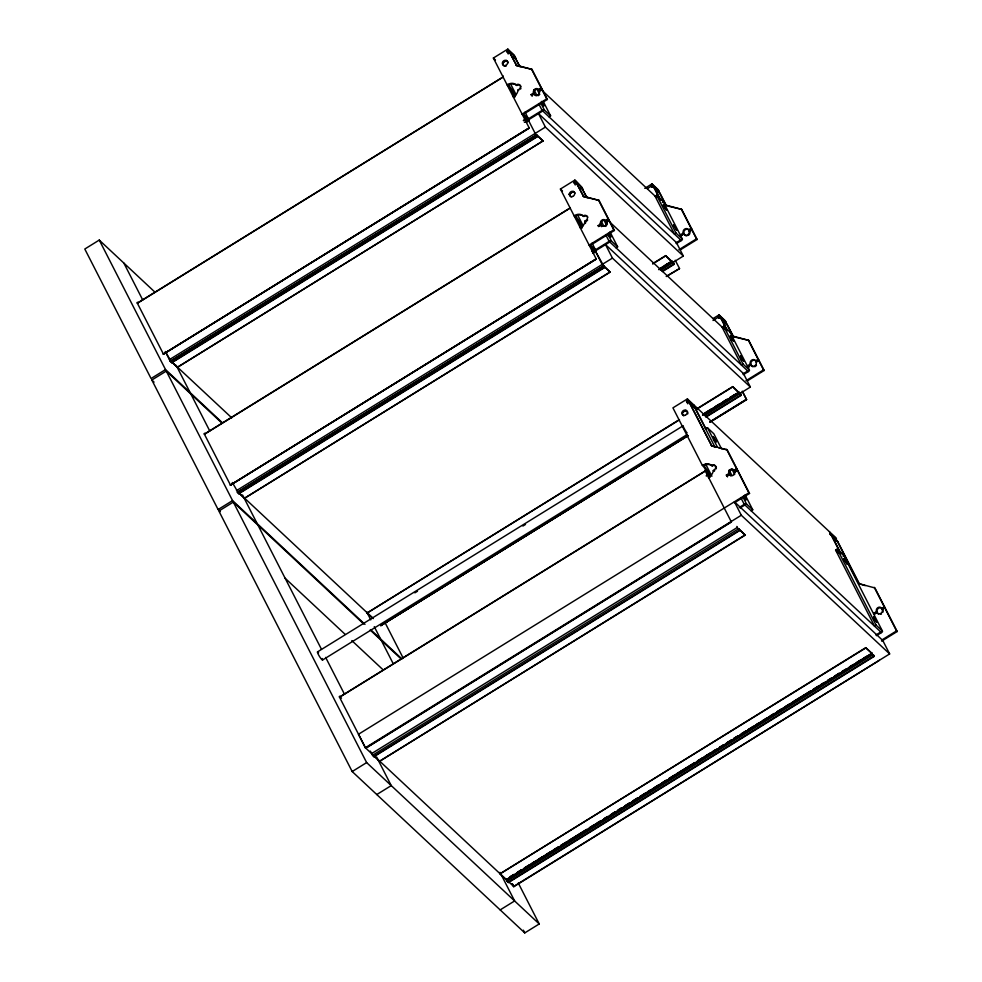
<?xml version="1.0" encoding="UTF-8"?>
<svg xmlns="http://www.w3.org/2000/svg" width="982" height="982" viewBox="0 0 982 982"><rect width="100%" height="100%" fill="white"/><g stroke="black" fill="none" stroke-linecap="round" stroke-linejoin="round"><path stroke-width="1.47" d="M514.261 96.874A7.586 1.129 58.3 0 0 511.536 90.958A7.586 1.129 58.3 0 0 507.117 84.906L507.964 84.489A7.586 6.579 -46.9 0 1 515.01 84.047L516.385 84.771A3.032 2.627 -46.9 0 1 520.288 85.888A3.032 2.627 -46.9 0 1 518.115 89.841L518.042 89.865A7.586 6.579 -46.9 0 1 514.04 96.371L513.205 96.788M507.964 84.489L508.615 85.103A7.586 6.579 -46.9 0 1 515.66 84.661L517.048 85.385A3.032 2.627 -46.9 0 1 521.037 86.846M583.21 215.942L583.431 215.77A3.032 2.627 -46.9 0 1 587.334 216.899A3.032 2.627 -46.9 0 1 585.162 220.852L585.088 220.987A7.586 6.579 -46.9 0 1 581.086 227.382L581.737 227.996L580.239 227.799A7.586 1.129 58.3 0 0 579.957 224.424A7.586 1.129 58.3 0 0 574.163 215.917L574.961 215.414A7.586 6.579 -46.9 0 1 582.044 215.046L584.081 216.384A3.032 2.627 -46.9 0 1 587.85 217.182M709.434 477.792A7.586 1.129 58.3 0 0 707.298 472.305A7.586 1.129 58.3 0 0 702.388 465.419L703.222 465.002A7.586 6.579 -46.9 0 1 710.268 464.56L712.306 465.885A3.032 2.627 -46.9 0 1 715.117 465.714M154.984 292.182L99.256 240.074L84.796 249.023L151.068 378.524L165.528 369.588L222.362 422.726M529.249 128.041L163.393 354.134L529.249 128.041L493.369 58.036L507.829 49.1L514.065 54.931L514.801 56.355L513.193 57.349L512.53 56.735L514.138 55.741M514.801 56.355L508.553 50.512L506.958 51.506L508.21 53.973M539.4 90.467L538.737 89.853A3.032 2.627 -46.9 0 0 534.969 89.043A3.032 2.627 -46.9 0 0 533.643 93.008L531.102 94.567L531.753 95.18L534.294 93.609A3.032 2.627 -46.9 0 1 535.632 89.657A3.032 2.627 -46.9 0 1 539.4 90.467L541.966 88.871L531.986 69.378L516.667 65.696L509.683 52.733L506.958 51.506L507.608 52.12L509.216 51.125M502.894 62.688L506.503 60.454M163.503 354.232L137.394 303.266L503.14 77.087A5.499 0.822 58.3 0 1 503.214 76.154M538.737 89.853L541.303 88.257L541.966 88.871M548.999 116.821L550.607 115.827L544.359 109.996A1.854 0.872 -27.1 0 0 542.101 110.377L528.439 118.822L523.516 114.219L547.379 99.464L542.457 89.853L541.806 89.239L539.241 90.823A3.032 2.627 -46.9 0 1 537.903 94.775A3.032 2.627 -46.9 0 1 534.147 93.977L531.606 95.549L531.102 94.567M547.379 99.464L546.716 98.851L522.056 114.096L528.672 120.676L526.07 122.284L528.684 120.688M523.406 120.528L527.309 118.122L523.504 120.614M524.4 122.357L542.751 110.991M163.393 353.999L529.138 127.82M671.627 263.299L683.325 256.057L545.391 127.095L169.42 359.645L231.74 417.829M165.614 352.096L170.291 361.241L536.037 135.062L537.547 136.584L171.801 362.763L165.307 351.507M170.303 361.364L536.049 135.185L535.165 133.466M220.336 511.622L218.102 509.535L151.829 380.022L166.289 371.086L222.018 423.181M543.021 140.917L177.386 367.317L543.021 140.917L536.479 134.608L537.326 136.252L171.58 362.444L170.291 361.241M596.283 259.052L230.439 485.133L596.283 259.052L560.415 189.047L574.875 180.099L581.835 187.353L574.875 180.099M575.599 181.523L573.991 182.517L575.256 184.984M606.434 221.466L605.784 220.852A3.032 2.627 -46.9 0 0 602.015 220.054A3.032 2.627 -46.9 0 0 600.677 224.006L598.136 225.578L598.799 226.191L601.34 224.62A3.032 2.627 -46.9 0 1 602.666 220.668A3.032 2.627 -46.9 0 1 606.434 221.466L609 219.882L599.02 200.389L583.701 196.707L576.716 183.744L573.991 182.517L574.642 183.131L576.25 182.136M568.725 194.436L573.549 191.465M580.227 188.348L579.576 187.734L581.184 186.74M230.537 485.231L204.44 434.277L570.186 208.086A5.499 0.822 58.3 0 1 570.063 207.656M644.781 188.36L652.011 183.892L658.247 189.722L658.971 191.134L657.363 192.128L656.712 191.515L658.308 190.52M647.273 188.679L652.735 185.303L658.971 191.134M660.812 200.426L654.086 187.28L651.127 186.298L651.778 186.911L653.386 185.917M605.784 220.852L608.337 219.268L609 219.882M616.033 247.82L617.641 246.838L611.405 240.995A1.854 0.872 -27.1 0 0 609.135 241.376L595.485 249.821L590.563 245.218L614.413 230.463L609.503 220.864L608.84 220.25L606.287 221.834A3.032 2.627 -46.9 0 1 604.949 225.786A3.032 2.627 -46.9 0 1 601.18 224.988L598.639 226.56L598.136 225.578M682.294 238.957L662.911 201.077L656.676 195.246L655.068 196.228L674.45 234.109L676.058 233.115L682.294 238.957A1.854 0.872 -27.1 0 1 681.348 240.553L676.377 243.634M614.413 230.463L613.762 229.849L589.102 245.107L595.337 250.938L604.581 267.583L238.835 493.762L232.341 482.506M591.741 250.729L594.552 249.416M591.851 250.926L594.441 249.207M592.527 252.669L609.797 241.989M593.116 253.295L595.718 251.674M230.426 485.01L596.172 258.831M236.466 490.644L612.437 258.106L750.371 387.055L738.66 394.298M603.083 266.061L237.337 492.24L238.614 493.443L604.36 267.264L603.525 265.619L610.166 272.149L244.42 498.328L238.074 492.264M237.349 492.375L603.095 266.196L594.454 249.318M218.102 509.535L232.562 500.587L364.985 624.392M363.524 623.816L233.323 502.084L218.876 511.033L352.182 771.545L524.769 932.9L539.228 923.964L518.287 883.039M610.055 271.916L244.42 498.328M680.256 249.907L697.134 239.473L692.212 229.862L691.561 229.248L688.996 230.831A3.032 2.627 -46.9 0 1 687.658 234.784A3.032 2.627 -46.9 0 1 683.902 233.986L681.361 235.557L680.857 234.575L683.398 233.004A3.032 2.627 -46.9 0 1 684.724 229.052A3.032 2.627 -46.9 0 1 688.492 229.849L689.155 230.463L691.721 228.88L681.741 209.387L665.771 205.091L659.438 192.742L656.712 191.515M688.492 229.849L691.058 228.266L691.721 228.88M689.155 230.463A3.032 2.627 -46.9 0 0 685.387 229.665A3.032 2.627 -46.9 0 0 684.049 233.618L681.508 235.189L680.857 234.575M688.996 230.831L689.659 231.445L692.212 229.862M675.874 242.922L680.686 239.939M652.674 263.655L665.686 255.602L671.921 261.433L658.91 269.485M652.784 263.876L665.796 255.823L672.695 262.93M678.893 249.723L696.471 238.859L697.134 239.473M665.231 265.079L671.921 261.433M660.125 268.405L671.835 261.151L674.18 264.33L662.469 271.572M659.02 269.706L672.032 261.531M660.972 270.173L672.682 262.808M662.249 271.241L673.959 263.998L672.633 261.396M666.324 276.298L679.556 268.565L666.434 276.519M713.018 318.622L719.045 314.891L725.281 320.721L726.005 322.145L724.397 323.139L727.134 324.367L733.468 336.728L748.775 340.386L758.755 359.891L756.189 361.474A3.032 2.627 -46.9 0 0 752.421 360.676A3.032 2.627 -46.9 0 0 751.095 364.629L748.554 366.2L747.891 365.586L750.432 364.015A3.032 2.627 -46.9 0 1 751.77 360.063A3.032 2.627 -46.9 0 1 755.539 360.86L756.189 361.474M713.018 320.488L719.769 316.314L726.005 322.145M720.432 316.928L718.824 317.923L718.161 317.309L721.119 318.291L727.159 330.087M725.354 321.531L723.746 322.526L726.471 323.753L733.468 336.728M749.34 369.956L743.104 364.126L741.496 365.12L722.114 327.239L723.709 326.245L729.957 332.076L749.34 369.956A1.854 0.872 -27.1 0 1 748.382 371.564L743.423 374.633M834.835 540.002L836.443 539.008L835.719 537.596L687.388 398.913L672.928 407.861L702.388 465.419M693.697 405.554L692.089 406.548L692.74 407.162L694.348 406.167L688.112 400.337L686.504 401.331L687.768 403.798M687.94 401.515L690.027 403.418L711.925 446.209L689.376 402.804L686.504 401.331L687.167 401.945L688.763 400.951M755.539 360.86L758.092 359.277L758.755 359.891M747.302 380.906L764.168 370.472L759.258 360.873L758.595 360.259L756.042 361.842A3.032 2.627 -46.9 0 1 754.704 365.795A3.032 2.627 -46.9 0 1 750.935 364.997L748.394 366.568L747.891 365.586M742.908 373.933L747.732 370.95M682.453 412.514L686.062 410.28M679.47 419.83L367.096 613.014L679.36 419.609M696.287 409.138L732.732 386.601L738.967 392.444L702.523 414.981M696.398 409.371L732.842 386.834L741.226 395.329L706.083 417.068M745.939 380.734L763.517 369.858L764.168 370.472M317.493 651.913L683.239 425.734M704.929 412.992L711.434 408.966M715.35 406.548L719.254 404.142M723.157 401.724L727.061 399.306M729.663 397.698L734.867 394.482M705.039 413.091L727.159 399.404M729.761 397.796L738.881 392.162L739.716 393.807L704.585 415.668M414.87 592.858L417.473 591.25M522.903 526.057L525.505 524.449M702.633 415.202L739.065 392.53M705.862 416.736L741.005 395.01L739.667 392.395M322.55 660.027L686.995 434.645M687.805 435.468L380.746 625.657L688.026 435.799M709.937 421.794L746.381 399.257M380.746 625.657L687.916 435.701M710.047 422.014L746.59 399.576L710.146 422.113M705.297 471.065L731.406 522.019L365.66 748.21L339.551 697.245L705.297 471.065A5.499 0.81 58.3 0 1 705.923 470.513A5.499 0.81 58.3 0 1 708.759 474.306L706.156 475.914L708.709 474.318L708.243 473.57A5.217 0.773 58.3 0 0 705.334 470.857L339.588 697.036A5.217 0.773 58.3 0 1 340.288 696.925M726.361 475.079L727.515 476.675L726.361 475.079L728.902 473.508A3.032 2.627 -46.9 0 1 730.24 469.556A3.032 2.627 -46.9 0 1 733.996 470.353L734.659 470.967L737.224 469.384L727.245 449.891L711.275 445.607M733.996 470.353L736.561 468.77L737.224 469.384M727.024 475.693L729.552 474.122A3.032 2.627 -46.9 0 1 730.89 470.169A3.032 2.627 -46.9 0 1 734.659 470.967M726.864 476.061L729.405 474.49A3.032 2.627 -46.9 0 0 733.173 475.288A3.032 2.627 -46.9 0 0 734.499 471.335L737.065 469.752L737.715 470.366L749.536 493.443L734.462 502.772M737.715 470.366L735.162 471.949L734.499 471.335M749.536 493.443L748.873 492.829L358.467 734.266L365.365 747.744L373.172 755.035M739.286 507.436L744.258 504.367A1.854 0.872 -27.1 0 1 746.516 503.987L752.752 509.818L751.144 510.812M740.097 507.952L744.908 504.981M365.365 747.744L741.312 515.255L889.643 653.926L513.672 886.464L375.394 757.122M731.283 521.798L365.66 748.21M371.577 753.624L737.322 527.444M372.448 755.342L738.194 529.04L739.692 530.55L373.946 756.741L370.275 751.095M739.471 530.231L373.725 756.41L372.448 755.219M352.182 771.545L366.642 762.597L539.228 923.964M745.154 534.883L379.531 761.296L745.277 535.116L738.93 529.053M376.781 794.548L391.241 785.6L376.597 756.987M835.792 538.394L834.184 539.388L837.045 540.861L858.943 583.652L865.179 585.616M882.376 630.996L876.14 625.166L874.532 626.16L835.608 550.092L837.216 549.098L843.452 554.94L882.376 630.996A1.854 0.872 -27.1 0 1 881.419 632.604L876.46 635.673M881.627 641.148L897.204 631.512L885.396 608.435L884.745 607.821L882.18 609.405A3.032 2.627 -46.9 0 1 880.842 613.357A3.032 2.627 -46.9 0 1 877.073 612.559L874.532 614.131L874.041 613.149L876.57 611.577A3.032 2.627 -46.9 0 1 877.908 607.625A3.032 2.627 -46.9 0 1 881.676 608.423L882.327 609.036L884.892 607.453L874.913 587.948L858.943 583.652M881.676 608.423L884.242 606.839L884.892 607.453M882.327 609.036A3.032 2.627 -46.9 0 0 878.571 608.239A3.032 2.627 -46.9 0 0 877.233 612.191L874.692 613.762L874.041 613.149M875.944 634.973L880.768 631.991M500.022 873.833L506.368 879.884L872.114 653.582L865.891 647.875L500.022 873.833L865.768 647.654L872.004 653.484L506.258 879.663M881.48 640.215L896.554 630.898L897.204 631.512M513.881 874.459L509.977 876.877L513.979 874.557M517.784 872.041L521.688 869.622M524.29 868.014L529.494 864.798M532.097 863.19L534.699 861.582M538.602 859.164L542.506 856.746M546.422 854.328L550.325 851.922M554.229 849.504L558.132 847.085L524.388 868.113M560.734 845.477L565.939 842.261M568.541 840.653L586.77 829.385M589.372 827.777L594.576 824.549M597.179 822.941L599.781 821.333M603.685 818.914L607.588 816.508M611.491 814.09L615.395 811.672M618.009 810.064L621.913 807.646M625.816 805.24L629.72 802.822M633.623 800.404L637.527 797.985M640.129 796.377L645.334 793.161M647.936 791.553L650.538 789.945M654.454 787.527L658.357 785.109M662.261 782.691L666.164 780.285M673.971 775.449L668.767 778.677L694.9 762.67M676.573 773.841L694.802 762.572M697.404 760.964L702.609 757.748M705.211 756.14L710.416 752.912M713.018 751.304L715.62 749.696M719.524 747.277L723.427 744.859M727.343 742.453L731.246 740.035M737.752 736.009L733.849 738.427L737.85 736.107M741.656 733.591L745.559 731.185M748.161 729.577L753.366 726.349M755.968 724.741L758.57 723.133M762.486 720.714L766.39 718.308M770.293 715.89L774.197 713.472M776.799 711.864L782.003 708.648M784.606 707.04L789.81 703.812M792.413 702.204L810.641 690.935M813.243 689.327L818.448 686.111M821.05 684.491L823.653 682.883M827.556 680.477L831.459 678.059M835.375 675.641L839.279 673.222L834.172 676.549M841.881 671.614L845.784 669.208M849.688 666.79L853.591 664.372M856.194 662.764L861.398 659.548M864 657.94L866.603 656.32M516.581 872.949L521.786 869.721M560.832 845.576L586.868 829.483M589.47 827.863L601.193 820.621M603.795 819.013L607.698 816.594M610.301 814.986L615.505 811.77M618.108 810.162L622.011 807.744M624.613 806.136L629.818 802.92M632.42 801.312L637.637 798.084M640.239 796.476L666.262 780.383M697.502 761.062L717.032 748.984M719.634 747.376L723.538 744.957M726.14 743.349L731.344 740.133M740.453 734.499L745.669 731.283M748.272 729.675L774.295 713.57M776.897 711.962L810.739 691.033M813.341 689.425L825.064 682.183M827.666 680.575L831.57 678.157M841.979 671.713L845.883 669.307M848.485 667.686L853.702 664.47M856.304 662.862L871.918 653.202M507.019 881.161L872.765 654.847L874.262 656.369L508.516 882.548L506.061 879.283M874.041 656.05L508.295 882.229L507.019 881.026M512.309 883.726L513.782 886.697L879.418 660.285M500.169 909.897L514.629 900.948L499.985 872.335M512.53 56.735L514.838 57.103L519.515 66.224M513.193 57.349L515.722 57.975M579.576 187.734L581.872 188.102L586.549 197.235M651.778 186.911L653.631 186.948L652.699 186.224M692.089 406.548L694.397 406.916L715.092 447.375M518.692 90.479L518.042 89.988M709.078 477.768A7.586 1.129 58.3 0 1 708.464 477.301L709.262 476.81A7.586 6.579 -46.9 0 0 713.313 470.501L713.374 470.353A3.032 2.627 -46.9 0 0 715.547 466.401A3.032 2.627 -46.9 0 0 711.643 465.272L712.097 466.057M695.268 407.788L692.408 406.45M507.608 52.12L510.333 53.347L516.667 65.696M574.642 183.131L575.538 183.155L574.875 182.542M687.167 401.945L688.603 402.129M582.756 188.974L580.215 187.574M835.142 539.99L837.707 541.475L859.606 584.29M830.207 534.613L831.558 535.153L841.144 553.897M516.016 65.094L531.986 69.378M667.821 206.048L681.741 209.387M583.062 196.105L599.02 200.389M732.805 336.09L748.775 340.386M713.325 446.54L716.099 447.215M718.885 447.878L727.245 449.891M658.529 192.226L660.088 193.356L666.434 205.717L665.771 205.091M720.395 317.837L719.732 317.223M831.128 534.797L830.171 534.098L830.821 534.711M583.873 216.556L582.707 215.659A7.586 6.579 -46.9 0 0 575.661 216.101L574.998 215.488L575.783 216.285A7.586 1.129 58.3 0 1 582.105 227.382M514.568 96.727L514.003 96.297L514.703 96.985M514.642 56.931L520.165 66.837M653.226 186.494L654.086 187.28M514.102 56.649L515.047 57.386M508.651 51.813L510.48 53.593M513.807 56.575L514.458 57.189M515.403 58.208L516.053 58.822L515.869 58.233M652.392 186.15L653.055 186.764M654.65 188.384L653.46 186.69M658.406 191.821L660.235 193.601M508.124 51.604L509.044 52.304M513.488 56.551L514.151 57.165M652.085 186.114L652.735 186.727M657.879 191.613L658.799 192.312M507.841 51.543L508.492 52.156M513.169 56.563L513.832 57.177M651.766 186.138L652.416 186.752M657.596 191.539L658.247 192.153M507.547 51.506L508.197 52.12M512.85 56.625L513.5 57.238M651.447 186.199L652.097 186.813M657.302 191.515L657.952 192.128M507.252 51.494L507.903 52.107M657.007 191.502L657.658 192.116M539.904 88.405L656.7 197.603M539.241 90.823L539.904 91.436M533.643 93.008L534.294 93.609M683.398 233.004L684.049 233.618M534.147 93.977L534.797 94.591A3.032 2.627 -46.9 0 0 536.405 95.819M683.902 233.986L684.552 234.6A3.032 2.627 -46.9 0 0 686.884 235.876M493.369 58.036L495.456 59.988M516.176 84.931L516.839 85.544M681.348 240.553L542.101 110.377L538.639 103.613M543.132 141.138L536.896 135.307L537.547 136.584M581.675 187.93L587.199 197.848M720.272 317.505L721.119 318.291M581.148 187.66L582.081 188.384M575.427 182.701L577.514 184.604L583.701 196.707M580.841 187.587L581.504 188.2M582.436 189.207L583.099 189.821L582.915 189.231M719.438 317.149L720.088 317.763M721.684 319.395L720.493 317.702M725.182 322.71L727.269 324.612M575.157 182.603L577.514 184.604M580.534 187.55L581.184 188.163M719.119 317.125L719.781 317.738M724.912 322.612L725.563 323.225M718.799 317.137L719.462 317.751M724.63 322.55L725.293 323.164M574.58 182.505L575.243 183.118M579.883 187.636L580.546 188.249M718.48 317.198L719.131 317.812M724.335 322.513L724.998 323.127M574.286 182.492L574.949 183.106M724.041 322.501L724.704 323.115M606.95 219.416L723.746 328.614M722.114 327.239L724.078 329.08M606.287 221.834L606.937 222.448A3.032 2.627 -46.9 0 1 607.048 224.583M756.042 361.842L756.692 362.456M600.677 224.006L601.34 224.62M750.432 364.015L751.095 364.629M601.18 224.988L601.831 225.602A3.032 2.627 -46.9 0 0 602.236 226.167M750.935 364.997L751.586 365.611A3.032 2.627 -46.9 0 0 753.194 366.826M560.415 189.047L562.49 190.987M748.382 371.564L609.135 241.376L605.673 234.612M585.076 220.864L585.738 221.601A7.586 6.579 -46.9 0 1 585.358 223.466M610.166 272.149L603.93 266.306L604.581 267.583M830.207 533.177L836.443 539.008M693.943 406.585L695.612 408.635L694.961 408.021M830.453 534.22L831.558 535.153M688.443 401.773L689.72 402.939M693.66 406.474L694.311 407.088M836.124 539.83L837.401 541.008M689.229 402.559L690.027 403.418M693.047 406.364L694.016 407.014M830.932 534.564L832.122 536.258M835.621 539.572L836.529 540.309M836.909 540.616L837.707 541.475M687.388 401.356L688.333 402.031M835.068 539.425L836.001 540.1M687.105 401.319L687.756 401.933M692.727 406.388L693.378 407.002M686.799 401.307L687.461 401.92M705.334 428.299A1.854 0.872 -27.1 0 1 707.592 427.919L713.84 433.762L721.475 448.7M835.608 550.092L838.567 552.854M882.18 609.405L882.83 610.018A3.032 2.627 -46.9 0 1 882.953 612.154M728.902 473.508L729.552 474.122M876.57 611.577L877.233 612.191M729.405 474.49L730.056 475.104A3.032 2.627 -46.9 0 0 730.461 475.669M877.073 612.559L877.736 613.173A3.032 2.627 -46.9 0 0 878.681 614.143M713.313 470.501L713.951 470.992M703.222 465.002L703.885 465.615A7.586 6.579 -46.9 0 1 710.919 465.173M881.419 632.604L744.258 504.367L740.784 497.567M738.734 528.684L739.692 530.55M739.041 529.286L745.277 535.116M171.15 361.486L177.386 367.317M151.829 380.022L154.064 382.121M237.877 491.896L238.835 493.762M239.817 493.713L372.19 617.469M366.973 612.793L373.221 618.623M370.545 629.597L401.798 658.812M370.202 630.051L401.442 659.266M285.136 578.238L345.161 634.36M351.826 640.595L382.943 669.687M373.172 755.244L379.531 761.296M513.782 886.697L512.297 883.8M507.927 84.415L508.737 85.287A7.586 1.129 58.3 0 1 513.291 92.124A7.586 1.129 58.3 0 1 514.973 96.788M703.186 464.928L703.996 465.787A7.586 1.129 58.3 0 1 710.317 476.884M541.45 101.404L543.954 106.007L541.242 102.41M744 495.885L746.099 499.998L743.399 496.401M595.19 250.459L594.797 249.833M873.538 619.679L873.968 620.342M609.306 233.495L610.988 237.018L608.288 233.409M527.886 119.043L527.518 118.405M740.931 359.302L741.336 359.977M713.435 439.887L713.84 440.562M731.074 339.919L731.418 340.57M608.521 235.815L608.877 236.466M681.078 208.773L691.058 228.266M691.561 229.248L696.471 238.859M748.124 339.772L758.092 359.277M758.595 360.259L763.517 369.858M874.262 587.334L884.242 606.839M884.745 607.821L896.554 630.898M748.554 366.2L749.057 367.182M652.011 183.892L652.735 185.303M659.474 198.474L653.803 187.181M719.045 314.891L719.769 316.314M727.196 330.811L720.849 318.193M829.483 531.765L840.567 553.431M656.676 195.246L676.058 233.115M723.709 326.245L743.104 364.126M837.216 549.098L876.14 625.166M889.643 653.926L882.744 640.448L734.413 501.777L741.312 515.255M683.325 256.057L676.438 242.579L538.504 113.617L545.391 127.095M750.371 387.055L743.472 373.577L605.538 244.628L612.437 258.106M675.235 260.242L679.556 268.565M742.478 391.523L746.59 399.576M742.282 391.253L746.492 399.478M673.296 262.599L674.18 264.33M740.342 393.61L741.226 395.329M873.379 654.65L874.262 656.369M871.82 653.104L872.777 654.982M726.582 449.277L736.561 468.77M737.065 469.752L748.873 492.829M531.323 68.765L541.303 88.257M541.806 89.239L546.716 98.851M598.369 199.776L608.337 219.268M608.84 220.25L613.762 229.849M731.909 469.065L734.683 474.502M745.117 494.879L752.752 509.818M536.761 88.773L539.523 94.186M543.684 102.3L550.607 115.827M603.795 219.772L606.569 225.185M610.031 231.948L617.641 246.838M707.592 427.919L717.326 446.933M729.147 470.022L731.921 475.46M743.043 497.187L746.516 503.987M533.975 89.706L536.749 95.119M540.898 103.233L544.359 109.996M601.708 222.055L603.783 226.118M607.944 234.232L611.405 240.995M693.623 404.756L706.095 429.134M600.137 223.798L601.61 226.67M531.753 95.18L532.256 96.162M687.388 398.913L688.112 400.337M507.829 49.1L508.553 50.512M705.665 464.081L711.901 476.258M510.714 84.17L516.164 94.837M525.039 112.157L528.439 118.822M577.747 215.181L583.21 225.835M592.072 243.168L595.485 249.821M736.856 526.426L738.194 529.04M527.42 118.319L536.037 135.062M384.919 622.416L403.062 657.854M507.633 880.829L508.516 882.548M366.605 611.688L370.779 619.863M374.277 626.676L380.55 638.938M381.311 640.436L393.168 663.611M523.381 930.175L524.769 932.9M123.855 263.09L142.685 299.878M176.183 365.341L190.127 392.591M190.901 394.089L209.731 430.889M242.529 494.977L257.174 523.602M257.935 525.088L321.445 649.212M325.643 657.4L344.498 694.249M372.878 754.765L373.946 756.741M170.733 360.787L171.801 362.763M99.256 240.074L165.528 369.588M166.289 371.086L232.562 500.587M233.323 502.084L366.642 762.597M570.223 207.877L204.477 434.056A5.217 0.773 58.3 0 1 204.649 433.59M137.394 303.266A5.499 0.822 58.3 0 1 138.02 302.714M137.836 302.702A5.217 0.773 58.3 0 0 137.431 303.057L503.177 76.878A5.217 0.773 58.3 0 1 503.214 76.424M506.135 66.125A2.86 2.492 -46.9 0 1 503.017 64.431A2.86 2.492 -46.9 0 1 505.165 61.019A2.86 2.492 -46.9 0 1 508.271 62.713M539.683 94.284A3.032 2.627 -46.9 0 1 539.179 94.91M538.566 95.389A3.032 2.627 -46.9 0 1 537.866 95.72M520.926 88.319A3.032 2.627 -46.9 0 1 520.583 89.031M689.659 231.445A3.032 2.627 -46.9 0 1 689.88 232.12M689.916 232.844A3.032 2.627 -46.9 0 1 689.438 234.293M688.934 234.907A3.032 2.627 -46.9 0 1 688.321 235.398M662.911 201.077A1.854 0.872 -27.1 0 1 662.359 202.415M204.44 434.277A5.499 0.822 58.3 0 1 204.747 433.467M571.18 196.989A2.86 2.492 -46.9 0 1 570.947 192.791A2.86 2.492 -46.9 0 1 575.096 193.086M606.225 225.909A3.032 2.627 -46.9 0 1 605.599 226.4M587.629 220.029A3.032 2.627 -46.9 0 1 587.138 220.643M586.512 221.134A3.032 2.627 -46.9 0 1 585.812 221.466M582.019 227.787A7.586 1.129 58.3 0 1 581.651 227.763M756.471 365.304A3.032 2.627 -46.9 0 1 755.98 365.918M755.354 366.409A3.032 2.627 -46.9 0 1 754.655 366.728M729.957 332.076A1.854 0.872 -27.1 0 1 730.08 332.395M322.194 658.505A4.775 0.712 58.3 0 1 321.421 659.168A4.775 0.712 58.3 0 1 317.849 653.435A4.775 0.712 58.3 0 1 318.622 652.772M687.167 432.988A4.775 0.712 58.3 0 1 686.565 432.215M685.902 431.294A4.775 0.712 58.3 0 1 683.312 426.519M339.551 697.245A5.499 0.81 58.3 0 1 340.165 696.692M340.987 697.601A5.499 0.81 58.3 0 1 341.466 698.214M683.693 415.803A2.86 2.492 -46.9 0 1 682.883 412.403A2.86 2.492 -46.9 0 1 686.308 410.807A2.86 2.492 -46.9 0 1 687.719 413.925M715.669 466.131A3.032 2.627 -46.9 0 1 716.185 468.831M714.736 470.648A3.032 2.627 -46.9 0 1 714.037 470.967M881.505 613.971A3.032 2.627 -46.9 0 1 880.793 614.29M843.452 554.94A1.854 0.872 -27.1 0 1 843.059 556.131M663.292 204.98L666.496 210.123L663.292 204.98M673.554 225.025L676.758 230.169L673.554 225.025M730.326 335.979L733.529 341.122L730.326 335.979M713.104 436.622L716.308 441.765L713.104 436.622M740.588 356.036L743.791 361.18L740.588 356.036M843.82 558.844L847.036 563.987L843.82 558.844M873.624 617.077L876.828 622.22L873.624 617.077M505.485 65.512A2.86 2.492 -46.9 0 0 507.019 60.945A2.86 2.492 -46.9 0 0 502.477 62.431A2.86 2.492 -46.9 0 0 505.485 65.512M572.518 196.523A2.86 2.492 -46.9 0 0 574.065 191.944A2.86 2.492 -46.9 0 0 569.511 193.429A2.86 2.492 -46.9 0 0 572.518 196.523M685.031 415.337A2.86 2.492 -46.9 0 0 686.578 410.758A2.86 2.492 -46.9 0 0 682.024 412.244A2.86 2.492 -46.9 0 0 685.031 415.337"/></g></svg>
